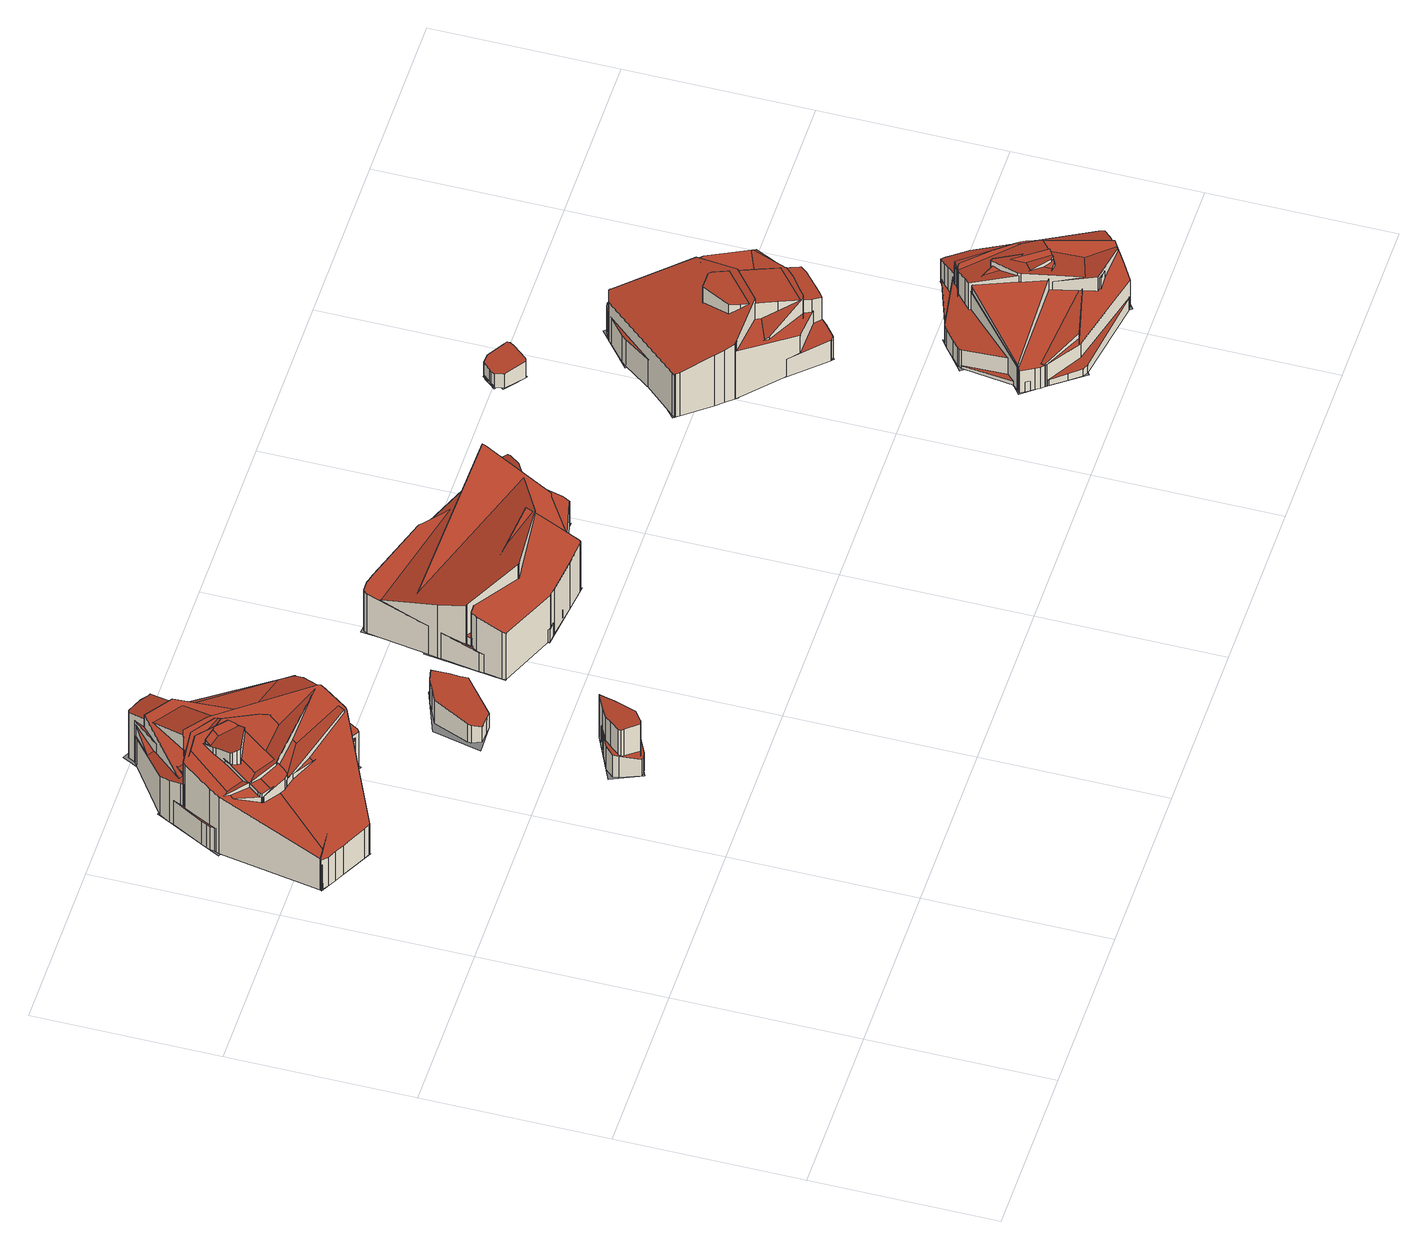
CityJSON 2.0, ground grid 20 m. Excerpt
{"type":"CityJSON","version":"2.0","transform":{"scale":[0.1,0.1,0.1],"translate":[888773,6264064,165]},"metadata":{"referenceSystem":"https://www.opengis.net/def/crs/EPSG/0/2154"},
"CityObjects":{
"building1":{"type":"Building","attributes":{"class":"Building"},"children":["building1-1"]},
"building1-1":{"type":"BuildingPart","parents":["building1"],"geometry":[{"type":"MultiSurface","lod":"2.2","boundaries":[[[0,1,2,3,4,5,6,7,8,9,10,11,12,13,14,15,16,17,18]],[[19,20,1,0]],[[20,21,2,1]],[[21,22,3,2]],[[22,23,4,3]],[[23,24,5,4]],[[24,25,6,5]],[[25,26,7,6]],[[26,27,8,7]],[[27,28,9,8]],[[28,29,10,9]],[[29,30,11,10]],[[30,31,12,11]],[[31,32,13,12]],[[32,33,14,13]],[[33,34,15,14]],[[34,35,16,15]],[[35,36,17,16]],[[36,37,18,17]],[[37,19,0,18]],[[38,39,40,41,42,43,44,45,46,47,48,49,50,51,52,53,54]],[[55,56,39,38]],[[56,57,40,39]],[[57,58,41,40]],[[58,59,42,41]],[[59,60,43,42]],[[60,61,44,43]],[[61,62,45,44]],[[62,63,46,45]],[[63,64,47,46]],[[64,65,48,47]],[[65,66,49,48]],[[66,67,50,49]],[[67,68,51,50]],[[68,69,52,51]],[[69,70,53,52]],[[70,71,54,53]],[[71,55,38,54]],[[72,73,74,75,76,77,78,79,80,81,82]],[[83,84,73,72]],[[84,85,74,73]],[[85,86,75,74]],[[86,87,76,75]],[[87,88,77,76]],[[88,89,78,77]],[[89,90,79,78]],[[90,91,80,79]],[[91,92,81,80]],[[92,93,82,81]],[[93,83,72,82]],[[94,95,96,97,98,99,100,101,102,103,104,105,106,107]],[[108,109,95,94]],[[109,110,96,95]],[[110,111,97,96]],[[111,112,98,97]],[[112,113,99,98]],[[113,114,100,99]],[[114,115,101,100]],[[115,116,102,101]],[[116,117,103,102]],[[117,118,104,103]],[[118,119,105,104]],[[119,120,106,105]],[[120,121,107,106]],[[121,108,94,107]],[[122,123,124,125,126,127,128,129,130,131,132,133]],[[37,134,123,122]],[[134,135,124,123]],[[135,136,125,124]],[[136,137,126,125]],[[137,138,127,126]],[[138,139,128,127]],[[139,140,129,128]],[[140,141,130,129]],[[141,142,131,130]],[[142,143,132,131]],[[143,144,133,132]],[[144,37,122,133]],[[145,146,147,148,149,150,151,152,153,154,155,156,157,158]],[[159,160,145,158]],[[160,161,146,145]],[[161,162,147,146]],[[162,163,148,147]],[[163,164,149,148]],[[164,165,150,149]],[[165,166,151,150]],[[166,167,152,151]],[[167,168,153,152]],[[168,169,154,153]],[[169,170,155,154]],[[170,171,156,155]],[[171,172,157,156]],[[172,159,158,157]],[[173,174,175,176,177,178,179,180,181,182,183,184]],[[185,186,174,173]],[[186,187,175,174]],[[187,188,176,175]],[[188,189,177,176]],[[189,190,178,177]],[[190,191,179,178]],[[191,192,180,179]],[[192,193,181,180]],[[193,194,182,181]],[[194,195,183,182]],[[195,196,184,183]],[[196,185,173,184]],[[197,198,199,200,201,202,203,204]],[[205,206,198,197]],[[206,207,199,198]],[[207,208,200,199]],[[208,193,201,200]],[[193,209,202,201]],[[209,144,203,202]],[[144,210,204,203]],[[210,205,197,204]],[[211,212,213,214,215,216,217,218,219,220]],[[185,221,212,211]],[[221,222,213,212]],[[222,223,214,213]],[[223,224,215,214]],[[224,163,216,215]],[[163,225,217,216]],[[225,226,218,217]],[[226,227,219,218]],[[227,228,220,219]],[[228,185,211,220]],[[229,230,231,232,233,234,235,236,237,238,239]],[[240,241,230,229]],[[241,242,231,230]],[[242,243,232,231]],[[243,244,233,232]],[[244,245,234,233]],[[245,246,235,234]],[[246,247,236,235]],[[247,248,237,236]],[[248,249,238,237]],[[249,250,239,238]],[[250,240,229,239]],[[251,252,253,254,255,256,257,258,259,260,261,139,262,263,264,265]]],"semantics":{"surfaces":[{"type":"RoofSurface","rf_azimuth":241.31,"rf_slope":15.28},{"type":"WallSurface","on_footprint_edge":true},{"type":"RoofSurface","rf_azimuth":75.66,"rf_slope":16.83},{"type":"RoofSurface","rf_azimuth":215.19,"rf_slope":17.46},{"type":"RoofSurface","rf_azimuth":63.01,"rf_slope":17.32},{"type":"RoofSurface","rf_azimuth":85.99,"rf_slope":4.44},{"type":"RoofSurface","rf_azimuth":174.6,"rf_slope":3.04},{"type":"RoofSurface","rf_azimuth":269.88,"rf_slope":18.75},{"type":"RoofSurface","rf_azimuth":220.56,"rf_slope":10.71},{"type":"RoofSurface","rf_azimuth":204.13,"rf_slope":13.17},{"type":"RoofSurface","rf_azimuth":278.27,"rf_slope":19.29},{"type":"GroundSurface"}],"values":[0,1,1,1,1,1,1,1,1,1,1,1,1,1,1,1,1,1,1,1,2,1,1,1,1,1,1,1,1,1,1,1,1,1,1,1,1,1,3,1,1,1,1,1,1,1,1,1,1,1,4,1,1,1,1,1,1,1,1,1,1,1,1,1,1,5,1,1,1,1,1,1,1,1,1,1,1,1,6,1,1,1,1,1,1,1,1,1,1,1,1,1,1,7,1,1,1,1,1,1,1,1,1,1,1,1,8,1,1,1,1,1,1,1,1,9,1,1,1,1,1,1,1,1,1,1,10,1,1,1,1,1,1,1,1,1,1,1,11]}}]},
"building2":{"type":"Building","attributes":{"class":"Building"},"children":["building2-1"]},
"building2-1":{"type":"BuildingPart","parents":["building2"],"geometry":[{"type":"MultiSurface","lod":"2.2","boundaries":[[[266,267,268,269,270,271,272,273,274,275,276,277,278]],[[279,280,267,266]],[[280,281,268,267]],[[281,282,269,268]],[[282,283,270,269]],[[283,284,271,270]],[[284,285,272,271]],[[285,286,273,272]],[[286,287,274,273]],[[287,288,275,274]],[[288,289,276,275]],[[289,290,277,276]],[[290,291,278,277]],[[291,279,266,278]],[[292,293,294,295,296,297,298,299,300,301,302,303,304,305]],[[306,307,293,292]],[[307,308,294,293]],[[308,309,295,294]],[[309,310,296,295]],[[310,311,297,296]],[[311,312,298,297]],[[312,313,299,298]],[[313,314,300,299]],[[314,315,301,300]],[[315,316,302,301]],[[316,317,303,302]],[[317,318,304,303]],[[318,319,305,304]],[[319,306,292,305]],[[315,320,321,322]]],"semantics":{"surfaces":[{"type":"RoofSurface","rf_azimuth":296.25,"rf_slope":15.04},{"type":"WallSurface","on_footprint_edge":true},{"type":"RoofSurface","rf_azimuth":336.49,"rf_slope":10.58},{"type":"GroundSurface"}],"values":[0,1,1,1,1,1,1,1,1,1,1,1,1,1,2,1,1,1,1,1,1,1,1,1,1,1,1,1,1,3]}}]},
"building3":{"type":"Building","attributes":{"class":"Building"},"children":["building3-1"]},
"building3-1":{"type":"BuildingPart","parents":["building3"],"geometry":[{"type":"MultiSurface","lod":"2.2","boundaries":[[[323,324,325,326,327,328,329,330,331,332,333,334,335]],[[336,337,324,323]],[[337,338,325,324]],[[338,339,326,325]],[[339,340,327,326]],[[340,341,328,327]],[[341,342,329,328]],[[342,343,330,329]],[[343,344,331,330]],[[344,345,332,331]],[[345,346,333,332]],[[346,347,334,333]],[[347,348,335,334]],[[348,336,323,335]],[[349,350,351,340,352,353]]],"semantics":{"surfaces":[{"type":"RoofSurface","rf_azimuth":298.26,"rf_slope":14.45},{"type":"WallSurface","on_footprint_edge":true},{"type":"GroundSurface"}],"values":[0,1,1,1,1,1,1,1,1,1,1,1,1,1,2]}}]},
"building4":{"type":"Building","attributes":{"class":"Building"},"children":["building4-1"]},
"building4-1":{"type":"BuildingPart","parents":["building4"],"geometry":[{"type":"MultiSurface","lod":"2.2","boundaries":[[[354,355,356,357,358,359,360,361,362,363,364,365,366,367,368,369]],[[370,371,355,354]],[[371,372,356,355]],[[372,373,357,356]],[[373,374,358,357]],[[374,375,359,358]],[[375,376,360,359]],[[376,377,361,360]],[[377,378,362,361]],[[378,379,363,362]],[[379,380,364,363]],[[380,381,365,364]],[[381,382,366,365]],[[382,383,367,366]],[[383,384,368,367]],[[384,385,369,368]],[[385,370,354,369]],[[386,387,388,389,390,391,392,393,394,395,396,397,398,399,400]],[[401,402,387,386]],[[402,403,388,387]],[[403,404,389,388]],[[404,405,390,389]],[[405,406,391,390]],[[406,407,392,391]],[[407,408,393,392]],[[408,409,394,393]],[[409,410,395,394]],[[410,411,396,395]],[[411,412,397,396]],[[412,413,398,397]],[[413,414,399,398]],[[414,415,400,399]],[[415,401,386,400]],[[416,417,418,419,420,421,422,423,424,425,426,427,428,429,430,431,432,433,434]],[[435,436,417,416]],[[436,437,418,417]],[[437,438,419,418]],[[438,439,420,419]],[[439,440,421,420]],[[440,441,422,421]],[[441,442,423,422]],[[442,443,424,423]],[[443,444,425,424]],[[444,445,426,425]],[[445,446,427,426]],[[446,447,428,427]],[[447,448,429,428]],[[448,449,430,429]],[[449,450,431,430]],[[450,451,432,431]],[[451,452,433,432]],[[452,453,434,433]],[[453,435,416,434]],[[454,455,456,457,458,459,460,461,462,463,464,465,466,467,468]],[[469,470,455,454]],[[470,471,456,455]],[[471,472,457,456]],[[472,473,458,457]],[[473,474,459,458]],[[474,475,460,459]],[[475,476,461,460]],[[476,477,462,461]],[[477,478,463,462]],[[478,479,464,463]],[[479,480,465,464]],[[480,481,466,465]],[[481,482,467,466]],[[482,483,468,467]],[[483,469,454,468]],[[484,485,486,487,488,489,490,491,492,493,494,495,496,497,498,499,500]],[[501,502,485,484]],[[502,503,486,485]],[[503,504,487,486]],[[504,505,488,487]],[[505,506,489,488]],[[506,507,490,489]],[[507,508,491,490]],[[508,509,492,491]],[[509,510,493,492]],[[510,511,494,493]],[[511,512,495,494]],[[512,513,496,495]],[[513,514,497,496]],[[514,515,498,497]],[[515,516,499,498]],[[516,517,500,499]],[[517,501,484,500]],[[518,519,520,521,522,523,524,525,526,527,528,529,530,531,532,533,534,535,536,537,538,539,540,541,377,542,543,544]]],"semantics":{"surfaces":[{"type":"RoofSurface","rf_azimuth":77.81,"rf_slope":19.88},{"type":"WallSurface","on_footprint_edge":true},{"type":"RoofSurface","rf_azimuth":253.07,"rf_slope":16.93},{"type":"RoofSurface","rf_azimuth":256.1,"rf_slope":13.13},{"type":"RoofSurface","rf_azimuth":244.24,"rf_slope":18.8},{"type":"RoofSurface","rf_azimuth":195.15,"rf_slope":1.01},{"type":"GroundSurface"}],"values":[0,1,1,1,1,1,1,1,1,1,1,1,1,1,1,1,1,2,1,1,1,1,1,1,1,1,1,1,1,1,1,1,1,3,1,1,1,1,1,1,1,1,1,1,1,1,1,1,1,1,1,1,1,4,1,1,1,1,1,1,1,1,1,1,1,1,1,1,1,5,1,1,1,1,1,1,1,1,1,1,1,1,1,1,1,1,1,6]}}]},
"building5":{"type":"Building","attributes":{"class":"Building"},"children":["building5-1"]},
"building5-1":{"type":"BuildingPart","parents":["building5"],"geometry":[{"type":"MultiSurface","lod":"2.2","boundaries":[[[545,546,547,548,549,550,551,552,553,554,555,556,557]],[[558,559,546,545]],[[559,560,547,546]],[[560,561,548,547]],[[561,562,549,548]],[[562,563,550,549]],[[563,564,551,550]],[[564,565,552,551]],[[565,566,553,552]],[[566,567,554,553]],[[567,568,555,554]],[[568,569,556,555]],[[569,570,557,556]],[[570,558,545,557]],[[571,572,573,574,575,576,577,578,579,580,581,582,583]],[[558,584,572,571]],[[584,585,573,572]],[[585,574,573]],[[586,576,575]],[[586,564,577,576]],[[564,587,578,577]],[[587,588,579,578]],[[588,589,580,579]],[[589,590,581,580]],[[590,591,582,581]],[[591,592,583,582]],[[592,558,571,583]],[[593,594,595,596,597,598,599,600,601,602]]],"semantics":{"surfaces":[{"type":"RoofSurface","rf_azimuth":135.14,"rf_slope":8.64},{"type":"WallSurface","on_footprint_edge":true},{"type":"RoofSurface","rf_azimuth":269.28,"rf_slope":2.8},{"type":"GroundSurface"}],"values":[0,1,1,1,1,1,1,1,1,1,1,1,1,1,2,1,1,1,1,1,1,1,1,1,1,1,1,3]}}]},
"building6":{"type":"Building","attributes":{"class":"Building"},"children":["building6-1"]},
"building6-1":{"type":"BuildingPart","parents":["building6"],"geometry":[{"type":"MultiSurface","lod":"2.2","boundaries":[[[603,604,605,606,607,608,609,610,611,612,613,614,615,616,617,618,619]],[[620,621,604,603]],[[621,622,605,604]],[[622,623,606,605]],[[623,624,607,606]],[[624,625,608,607]],[[625,626,609,608]],[[626,627,610,609]],[[627,628,611,610]],[[628,629,612,611]],[[629,630,613,612]],[[630,631,614,613]],[[631,632,615,614]],[[632,633,616,615]],[[633,634,617,616]],[[634,635,618,617]],[[635,636,619,618]],[[636,620,603,619]],[[637,638,639,640,641,642,643,644,645,646,647,648,649,650,651,652,653,654,655,656,657]],[[658,659,638,637]],[[659,660,639,638]],[[660,661,640,639]],[[661,662,641,640]],[[662,663,642,641]],[[663,664,643,642]],[[664,665,644,643]],[[665,666,645,644]],[[666,667,646,645]],[[667,668,647,646]],[[668,669,648,647]],[[669,670,649,648]],[[670,671,650,649]],[[671,672,651,650]],[[672,631,652,651]],[[631,673,653,652]],[[673,674,654,653]],[[674,675,655,654]],[[675,676,656,655]],[[676,677,657,656]],[[677,658,637,657]],[[678,679,680,681,682,683,684,685,686,687,688,689,690]],[[691,692,679,678]],[[692,693,680,679]],[[693,694,681,680]],[[694,695,682,681]],[[695,696,683,682]],[[696,697,684,683]],[[697,698,685,684]],[[698,699,686,685]],[[699,700,687,686]],[[700,701,688,687]],[[701,702,689,688]],[[702,703,690,689]],[[703,691,678,690]],[[704,705,706,707,708,709,710,711,712,713,714]],[[625,715,705,704]],[[715,716,706,705]],[[716,717,707,706]],[[717,718,708,707]],[[718,719,709,708]],[[719,720,710,709]],[[720,721,711,710]],[[721,722,712,711]],[[722,723,713,712]],[[723,724,714,713]],[[724,625,704,714]],[[725,726,727,728,729,730,731,732,733,734,735,736,737,738,739,740,741]],[[742,743,726,725]],[[743,744,727,726]],[[744,745,728,727]],[[745,746,729,728]],[[746,747,730,729]],[[747,748,731,730]],[[748,749,732,731]],[[749,750,733,732]],[[750,751,734,733]],[[751,752,735,734]],[[752,753,736,735]],[[753,754,737,736]],[[754,755,738,737]],[[755,756,739,738]],[[756,757,740,739]],[[757,758,741,740]],[[758,742,725,741]],[[759,760,761,762,763,764,765,766,767,768,769,770,771]]],"semantics":{"surfaces":[{"type":"RoofSurface","rf_azimuth":129.23,"rf_slope":15.86},{"type":"WallSurface","on_footprint_edge":true},{"type":"RoofSurface","rf_azimuth":128.9,"rf_slope":10.42},{"type":"RoofSurface","rf_azimuth":311.7,"rf_slope":18.45},{"type":"RoofSurface","rf_azimuth":282.71,"rf_slope":16.32},{"type":"RoofSurface","rf_azimuth":160.66,"rf_slope":6.01},{"type":"GroundSurface"}],"values":[0,1,1,1,1,1,1,1,1,1,1,1,1,1,1,1,1,1,2,1,1,1,1,1,1,1,1,1,1,1,1,1,1,1,1,1,1,1,1,1,3,1,1,1,1,1,1,1,1,1,1,1,1,1,4,1,1,1,1,1,1,1,1,1,1,1,5,1,1,1,1,1,1,1,1,1,1,1,1,1,1,1,1,1,6]}}]},
"building7":{"type":"Building","attributes":{"class":"Building"},"children":["building7-1"]},
"building7-1":{"type":"BuildingPart","parents":["building7"],"geometry":[{"type":"MultiSurface","lod":"2.2","boundaries":[[[772,773,774,775,776,777,778,779,780,781,782,783,784,785,786,787]],[[788,789,773,772]],[[789,790,774,773]],[[790,791,775,774]],[[791,792,776,775]],[[792,793,777,776]],[[793,794,778,777]],[[794,795,779,778]],[[795,796,780,779]],[[796,797,781,780]],[[797,798,782,781]],[[798,799,783,782]],[[799,800,784,783]],[[800,801,785,784]],[[801,802,786,785]],[[802,803,787,786]],[[803,788,772,787]],[[804,805,806,807,808,809,810,811,812,813,814,815,816,817,818,819]],[[820,821,805,804]],[[821,822,806,805]],[[822,823,807,806]],[[823,824,808,807]],[[824,825,809,808]],[[825,826,810,809]],[[826,827,811,810]],[[827,828,812,811]],[[828,829,813,812]],[[829,830,814,813]],[[830,831,815,814]],[[831,832,816,815]],[[832,833,817,816]],[[833,834,818,817]],[[834,835,819,818]],[[835,820,804,819]],[[836,837,838,839,840,841,842,843,844,845,846,847]],[[848,849,837,836]],[[849,850,838,837]],[[850,851,839,838]],[[851,852,840,839]],[[852,853,841,840]],[[853,854,842,841]],[[854,855,843,842]],[[855,856,844,843]],[[856,857,845,844]],[[857,858,846,845]],[[858,859,847,846]],[[859,848,836,847]],[[860,861,862,863,864,865,866,867,868,869,870]],[[871,872,861,860]],[[872,873,862,861]],[[873,874,863,862]],[[874,875,864,863]],[[875,876,865,864]],[[876,877,866,865]],[[877,878,867,866]],[[878,879,868,867]],[[879,880,869,868]],[[880,881,870,869]],[[881,871,860,870]],[[882,883,884,885,886,887,888,889,890,891,892,893,894,895,896,897,898,899,900,901,902]],[[903,904,883,882]],[[904,905,884,883]],[[905,906,885,884]],[[906,907,886,885]],[[907,908,887,886]],[[908,909,888,887]],[[909,910,889,888]],[[910,911,890,889]],[[911,912,891,890]],[[912,913,892,891]],[[913,914,893,892]],[[914,915,894,893]],[[915,916,895,894]],[[916,917,896,895]],[[917,918,897,896]],[[918,919,898,897]],[[919,920,899,898]],[[920,921,900,899]],[[921,922,901,900]],[[922,923,902,901]],[[923,903,882,902]],[[924,925,926,927,928,929,930,931,932]],[[933,934,925,924]],[[934,935,926,925]],[[935,936,927,926]],[[936,937,928,927]],[[937,938,929,928]],[[938,939,930,929]],[[939,940,931,930]],[[940,941,932,931]],[[941,933,924,932]],[[942,943,944,945,946,947,948,949,950,951,952,953]],[[954,955,943,942]],[[955,956,944,943]],[[956,957,945,944]],[[957,958,946,945]],[[958,959,947,946]],[[959,960,948,947]],[[960,831,949,948]],[[831,961,950,949]],[[961,962,951,950]],[[962,963,952,951]],[[963,964,953,952]],[[964,954,942,953]],[[965,966,967,968,969,970,971,972]],[[973,789,966,965]],[[789,974,967,966]],[[974,975,968,967]],[[975,976,969,968]],[[976,977,970,969]],[[977,978,971,970]],[[978,979,972,971]],[[979,973,965,972]],[[980,981,982,983,984,985,986]],[[987,988,981,980]],[[988,989,982,981]],[[989,990,983,982]],[[990,991,984,983]],[[991,992,985,984]],[[992,993,986,985]],[[993,987,980,986]],[[994,995,996,997,998]],[[999,1000,995,994]],[[1000,1001,996,995]],[[1001,1002,997,996]],[[1002,1003,998,997]],[[1003,999,994,998]],[[1004,1005,1006,1007,1008,1009,1010,1011,1012,1013,1014,1015,1016]]],"semantics":{"surfaces":[{"type":"RoofSurface","rf_azimuth":233.76,"rf_slope":13.72},{"type":"WallSurface","on_footprint_edge":true},{"type":"RoofSurface","rf_azimuth":34.06,"rf_slope":15.61},{"type":"RoofSurface","rf_azimuth":39.84,"rf_slope":11.73},{"type":"RoofSurface","rf_azimuth":147.04,"rf_slope":7.77},{"type":"RoofSurface","rf_azimuth":137.04,"rf_slope":3.9},{"type":"RoofSurface","rf_azimuth":215.94,"rf_slope":16.29},{"type":"RoofSurface","rf_azimuth":44.35,"rf_slope":9.49},{"type":"RoofSurface","rf_azimuth":227,"rf_slope":18.15},{"type":"RoofSurface","rf_azimuth":340.53,"rf_slope":18.6},{"type":"RoofSurface","rf_azimuth":352.81,"rf_slope":5.51},{"type":"GroundSurface"}],"values":[0,1,1,1,1,1,1,1,1,1,1,1,1,1,1,1,1,2,1,1,1,1,1,1,1,1,1,1,1,1,1,1,1,1,3,1,1,1,1,1,1,1,1,1,1,1,1,4,1,1,1,1,1,1,1,1,1,1,1,5,1,1,1,1,1,1,1,1,1,1,1,1,1,1,1,1,1,1,1,1,1,6,1,1,1,1,1,1,1,1,1,7,1,1,1,1,1,1,1,1,1,1,1,1,8,1,1,1,1,1,1,1,1,9,1,1,1,1,1,1,1,10,1,1,1,1,1,11]}}]}
},
"vertices":[
[8,560,85],[15,555,84],[24,550,84],[34,545,84],[61,531,85],[68,528,85],[69,528,85],[186,586,114],[188,588,115],[200,612,122],[202,617,124],[201,620,124],[119,709,135],[94,727,136],[51,713,127],[49,712,126],[41,697,122],[35,684,118],[30,674,115],[8,560,43],[15,555,43],[24,550,43],[34,545,43],[61,531,43],[68,528,43],[69,528,43],[186,586,43],[188,588,43],[200,612,43],[202,617,43],[201,620,43],[119,709,43],[94,727,43],[51,713,43],[49,712,43],[41,697,43],[35,684,43],[30,674,43],[31,667,123],[52,645,128],[82,628,130],[202,621,123],[208,630,120],[212,638,118],[214,642,116],[215,647,115],[214,651,114],[160,781,80],[135,793,78],[119,782,82],[62,742,98],[55,730,102],[50,717,107],[41,696,113],[32,670,122],[31,667,43],[52,645,43],[82,628,43],[202,621,43],[208,630,43],[212,638,43],[214,642,43],[215,647,43],[214,651,43],[160,781,43],[135,793,43],[119,782,43],[62,742,43],[55,730,43],[50,717,43],[41,696,43],[32,670,43],[28,670,120],[45,630,118],[71,616,122],[76,615,123],[78,616,123],[81,620,125],[106,666,140],[111,679,143],[111,686,145],[84,712,142],[48,711,133],[28,670,43],[45,630,43],[71,616,43],[76,615,43],[78,616,43],[81,620,43],[106,666,43],[111,679,43],[111,686,43],[84,712,43],[48,711,43],[64,670,150],[64,668,151],[67,664,152],[70,661,152],[106,667,145],[159,779,106],[159,780,106],[157,781,106],[149,787,106],[140,791,106],[132,794,106],[128,793,107],[72,690,144],[71,687,145],[64,670,43],[64,668,43],[67,664,43],[70,661,43],[106,667,43],[159,779,43],[159,780,43],[157,781,43],[149,787,43],[140,791,43],[132,794,43],[128,793,43],[72,690,43],[71,687,43],[30,674,111],[46,633,115],[75,615,116],[182,587,117],[212,637,113],[218,648,112],[218,649,112],[125,787,102],[40,693,110],[38,690,110],[37,688,110],[31,677,111],[46,633,43],[75,615,43],[182,587,43],[212,637,43],[218,648,43],[218,649,43],[125,787,43],[40,693,43],[38,690,43],[37,688,43],[31,677,43],[177,578,85],[183,584,85],[186,588,85],[215,649,86],[151,778,82],[148,781,82],[115,774,80],[63,742,78],[55,729,77],[35,691,76],[32,685,76],[30,681,76],[29,676,76],[10,562,76],[10,562,43],[177,578,43],[183,584,43],[186,588,43],[215,649,43],[151,778,43],[148,781,43],[115,774,43],[63,742,43],[55,729,43],[35,691,43],[32,685,43],[30,681,43],[29,676,43],[8,561,87],[172,573,91],[181,577,92],[183,578,93],[185,581,94],[187,587,96],[119,702,135],[89,718,140],[50,714,139],[46,711,138],[32,682,128],[27,671,124],[8,561,43],[172,573,43],[181,577,43],[183,578,43],[185,581,43],[187,587,43],[119,702,43],[89,718,43],[50,714,43],[46,711,43],[32,682,43],[27,671,43],[8,559,78],[170,594,105],[145,753,121],[117,774,120],[50,714,103],[47,709,102],[31,677,96],[30,675,95],[8,559,43],[170,594,43],[145,753,43],[117,774,43],[47,709,43],[30,675,43],[8,561,52],[9,559,52],[52,541,60],[67,540,63],[183,583,92],[215,649,105],[125,786,99],[62,741,81],[59,734,80],[56,726,78],[9,559,43],[52,541,43],[67,540,43],[183,583,43],[125,786,43],[62,741,43],[59,734,43],[56,726,43],[44,633,123],[44,631,123],[177,571,95],[178,571,95],[180,573,96],[185,588,101],[142,663,129],[115,694,141],[79,700,145],[70,683,139],[45,636,124],[44,633,43],[44,631,43],[177,571,43],[178,571,43],[180,573,43],[185,588,43],[142,663,43],[115,694,43],[79,700,43],[70,683,43],[45,636,43],[108,681,43],[161,781,43],[126,798,43],[91,729,43],[62,744,43],[24,670,43],[55,655,43],[7,559,43],[69,527,43],[106,604,43],[179,569,43],[176,669,43],[184,684,43],[153,700,43],[137,667,43],
[274,338,33],[275,332,32],[283,311,26],[287,310,25],[292,311,25],[321,325,25],[335,332,25],[331,344,28],[324,359,33],[320,363,34],[316,362,34],[306,358,34],[282,347,35],[274,338,2],[275,332,2],[283,311,2],[287,310,2],[292,311,2],[321,325,2],[335,332,2],[331,344,2],[324,359,2],[320,363,2],[316,362,2],[306,358,2],[282,347,2],[277,330,68],[279,328,68],[294,315,64],[298,316,64],[299,317,63],[311,325,62],[313,331,62],[319,350,62],[321,361,63],[322,366,63],[305,358,65],[290,350,67],[285,344,68],[277,333,68],[277,330,2],[279,328,2],[294,315,2],[298,316,2],[299,317,2],[311,325,2],[313,331,2],[319,350,2],[321,361,2],[322,366,2],[305,358,2],[290,350,2],[285,344,2],[277,333,2],[269,341,2],[284,308,2],[336,332,2],
[249,480,61],[249,476,60],[253,466,57],[266,465,56],[274,465,55],[313,498,57],[311,506,59],[309,517,62],[306,527,65],[304,534,67],[291,531,67],[280,526,68],[264,518,68],[249,480,35],[249,476,35],[253,466,35],[266,465,35],[274,465,35],[313,498,35],[311,506,35],[309,517,35],[306,527,35],[304,534,35],[291,531,35],[280,526,35],[264,518,35],[304,536,35],[253,517,35],[241,464,35],[279,489,35],[314,498,35],
[351,511,118],[352,511,118],[411,476,126],[414,475,126],[494,482,118],[570,521,98],[583,534,92],[585,537,91],[582,540,90],[571,550,88],[475,593,80],[473,593,80],[444,599,80],[367,611,82],[366,608,83],[354,542,107],[351,511,32],[352,511,32],[411,476,32],[414,475,32],[494,482,32],[570,521,32],[583,534,32],[585,537,32],[582,540,32],[571,550,32],[475,593,32],[473,593,32],[444,599,32],[367,611,32],[366,608,32],[354,542,32],[344,472,99],[344,468,98],[408,441,96],[409,441,96],[417,440,96],[454,435,98],[479,432,100],[483,432,100],[484,434,101],[493,477,114],[495,492,119],[493,492,119],[360,506,111],[351,506,110],[348,500,108],[344,472,32],[344,468,32],[408,441,32],[409,441,32],[417,440,32],[454,435,32],[479,432,32],[483,432,32],[484,434,32],[493,477,32],[495,492,32],[493,492,32],[360,506,32],[351,506,32],[348,500,32],[346,482,56],[406,441,50],[440,438,51],[562,467,65],[564,467,65],[567,475,67],[568,490,70],[569,513,76],[570,522,78],[569,525,78],[474,592,88],[470,595,89],[391,619,90],[383,621,90],[380,622,90],[370,622,89],[369,622,89],[366,618,88],[347,497,59],[346,482,32],[406,441,32],[440,438,32],[562,467,32],[564,467,32],[567,475,32],[568,490,32],[569,513,32],[570,522,32],[569,525,32],[474,592,32],[470,595,32],[391,619,32],[383,621,32],[380,622,32],[370,622,32],[369,622,32],[366,618,32],[347,497,32],[346,472,63],[346,468,62],[406,445,63],[484,436,72],[540,479,93],[543,480,94],[544,482,95],[564,554,120],[564,557,121],[373,568,96],[370,567,95],[367,566,95],[358,550,88],[356,545,86],[352,517,77],[346,472,32],[346,468,32],[406,445,32],[484,436,32],[540,479,32],[543,480,32],[544,482,32],[564,554,32],[564,557,32],[373,568,32],[370,567,32],[367,566,32],[358,550,32],[356,545,32],[352,517,32],[347,482,63],[347,480,63],[408,457,64],[478,434,65],[483,433,66],[539,474,67],[583,536,68],[583,537,68],[581,541,68],[572,549,68],[565,556,67],[467,590,66],[438,598,66],[381,611,65],[371,609,64],[365,602,64],[356,552,64],[347,482,32],[347,480,32],[408,457,32],[478,434,32],[483,433,32],[539,474,32],[583,536,32],[583,537,32],[581,541,32],[572,549,32],[565,556,32],[467,590,32],[438,598,32],[381,611,32],[371,609,32],[365,602,32],[356,552,32],[474,555,32],[475,568,32],[475,598,32],[432,600,32],[431,573,32],[438,572,32],[436,546,32],[384,553,32],[391,621,32],[366,624,32],[361,575,32],[367,575,32],[365,555,32],[355,556,32],[343,468,32],[407,460,32],[404,441,32],[485,431,32],[490,477,32],[539,472,32],[539,468,32],[566,466,32],[571,525,32],[574,525,32],[559,562,32],[545,551,32],[544,547,32],
[676,577,102],[678,567,103],[697,551,107],[700,552,107],[701,553,107],[714,568,107],[717,573,107],[717,576,107],[715,578,106],[698,591,103],[688,592,102],[681,584,102],[678,581,102],[676,577,83],[678,567,83],[697,551,83],[700,552,83],[701,553,83],[714,568,83],[717,573,83],[717,576,83],[715,578,83],[698,591,83],[688,592,83],[681,584,83],[678,581,83],[676,577,85],[679,568,84],[686,561,84],[696,553,83],[700,553,83],[717,572,84],[717,573,84],[716,576,85],[707,585,85],[697,591,85],[687,591,85],[684,589,85],[677,580,85],[679,568,83],[686,561,83],[717,572,83],[716,576,83],[707,585,83],[697,591,83],[687,591,83],[684,589,83],[677,580,83],[719,575,83],[709,584,83],[698,593,83],[693,587,83],[687,592,83],[674,577,83],[680,573,83],[676,568,83],[687,559,83],[699,550,83],
[704,400,124],[705,400,125],[707,396,126],[730,367,136],[737,359,139],[745,350,143],[746,350,143],[748,349,144],[799,345,154],[834,374,153],[845,419,146],[802,494,121],[802,495,121],[800,496,121],[790,493,119],[785,491,119],[707,404,124],[704,400,64],[705,400,64],[707,396,64],[730,367,64],[737,359,64],[745,350,64],[746,350,64],[748,349,64],[799,345,64],[834,374,64],[845,419,64],[802,494,64],[802,495,64],[800,496,64],[790,493,64],[785,491,64],[707,404,64],[707,397,106],[779,325,125],[831,305,134],[835,306,134],[842,312,134],[857,323,134],[867,333,134],[867,334,134],[884,371,130],[884,372,130],[884,373,130],[855,435,118],[853,439,117],[815,481,107],[812,485,106],[802,494,103],[800,497,103],[796,497,102],[788,493,102],[762,471,102],[758,466,102],[707,397,64],[779,325,64],[831,305,64],[835,306,64],[842,312,64],[857,323,64],[867,333,64],[867,334,64],[884,371,64],[884,372,64],[884,373,64],[855,435,64],[853,439,64],[815,481,64],[812,485,64],[800,497,64],[796,497,64],[788,493,64],[762,471,64],[758,466,64],[780,367,159],[787,357,155],[813,326,142],[837,298,129],[845,290,126],[851,294,125],[875,315,125],[879,321,126],[879,322,126],[851,356,141],[819,395,158],[815,398,159],[792,397,164],[780,367,64],[787,357,64],[813,326,64],[837,298,64],[845,290,64],[851,294,64],[875,315,64],[879,321,64],[879,322,64],[851,356,64],[819,395,64],[815,398,64],[792,397,64],[745,350,132],[800,299,114],[854,296,110],[859,301,111],[876,327,117],[887,370,129],[879,380,132],[851,413,143],[846,416,145],[827,408,143],[816,401,142],[800,299,64],[854,296,64],[859,301,64],[876,327,64],[887,370,64],[879,380,64],[851,413,64],[846,416,64],[827,408,64],[816,401,64],[707,398,78],[821,274,93],[822,273,93],[826,273,94],[839,284,95],[844,289,95],[847,292,95],[879,379,96],[853,437,91],[844,449,89],[832,460,88],[824,469,87],[819,471,86],[766,456,82],[759,450,81],[746,439,80],[739,433,80],[707,398,64],[821,274,64],[822,273,64],[826,273,64],[839,284,64],[844,289,64],[847,292,64],[879,379,64],[853,437,64],[844,449,64],[832,460,64],[824,469,64],[819,471,64],[766,456,64],[759,450,64],[746,439,64],[739,433,64],[824,271,64],[847,290,64],[882,320,64],[859,346,64],[889,370,64],[843,424,64],[856,435,64],[797,501,64],[755,466,64],[764,455,64],[703,402,64],[747,347,64],[755,354,64],
[815,78,114],[824,65,112],[827,60,112],[832,55,112],[869,31,112],[958,6,120],[974,17,124],[996,33,131],[965,106,141],[961,114,142],[958,119,142],[953,124,143],[937,142,144],[910,168,145],[906,168,145],[902,167,144],[815,78,82],[824,65,82],[827,60,82],[832,55,82],[869,31,82],[958,6,82],[974,17,82],[996,33,82],[965,106,82],[961,114,82],[958,119,82],[953,124,82],[937,142,82],[910,168,82],[906,168,82],[902,167,82],[888,151,134],[906,104,137],[934,32,142],[986,27,131],[1006,41,124],[1016,49,120],[1015,52,120],[1014,55,120],[958,171,114],[953,177,115],[946,186,115],[942,191,115],[938,195,115],[929,188,119],[925,184,120],[910,171,126],[888,151,82],[906,104,82],[934,32,82],[986,27,82],[1006,41,82],[1016,49,82],[1015,52,82],[1014,55,82],[958,171,82],[953,177,82],[946,186,82],[942,191,82],[938,195,82],[929,188,82],[925,184,82],[910,171,82],[883,150,150],[905,103,152],[936,81,150],[941,80,150],[965,98,143],[965,101,143],[949,130,142],[940,143,141],[920,168,141],[915,174,141],[899,165,145],[889,156,148],[883,150,82],[905,103,82],[936,81,82],[941,80,82],[965,98,82],[965,101,82],[949,130,82],[940,143,82],[920,168,82],[915,174,82],[899,165,82],[889,156,82],[831,56,113],[875,34,120],[934,48,125],[961,107,124],[921,177,114],[860,168,108],[854,164,108],[843,155,107],[835,148,107],[833,146,107],[832,143,107],[831,56,82],[875,34,82],[934,48,82],[961,107,82],[921,177,82],[860,168,82],[854,164,82],[843,155,82],[835,148,82],[833,146,82],[832,143,82],[823,82,88],[830,61,89],[833,53,90],[845,37,91],[855,24,92],[860,21,93],[954,6,98],[962,8,98],[966,11,99],[978,20,99],[989,28,99],[1009,44,99],[1014,49,99],[1015,50,99],[1015,54,99],[959,169,91],[943,189,89],[938,194,89],[861,167,86],[840,151,86],[831,142,86],[823,82,82],[830,61,82],[833,53,82],[845,37,82],[855,24,82],[860,21,82],[954,6,82],[962,8,82],[966,11,82],[978,20,82],[989,28,82],[1009,44,82],[1014,49,82],[1015,50,82],[1015,54,82],[959,169,82],[943,189,82],[938,194,82],[861,167,82],[840,151,82],[831,142,82],[818,80,119],[936,77,147],[937,78,147],[949,86,151],[916,131,151],[915,132,151],[883,147,146],[882,146,146],[818,81,120],[818,80,82],[936,77,82],[937,78,82],[949,86,82],[916,131,82],[915,132,82],[883,147,82],[882,146,82],[818,81,82],[863,116,119],[923,47,120],[927,43,120],[982,23,116],[995,33,113],[990,83,108],[958,170,102],[942,191,101],[937,192,102],[923,181,105],[918,176,106],[885,145,113],[863,116,82],[923,47,82],[927,43,82],[982,23,82],[995,33,82],[990,83,82],[958,170,82],[937,192,82],[923,181,82],[918,176,82],[885,145,82],[818,73,96],[824,65,95],[829,59,95],[868,36,98],[970,14,116],[965,110,137],[954,126,139],[911,173,140],[818,73,82],[829,59,82],[868,36,82],[970,14,82],[965,110,82],[954,126,82],[911,173,82],[904,106,156],[904,103,156],[938,30,137],[993,31,120],[1007,43,116],[916,135,156],[912,136,157],[904,106,82],[904,103,82],[938,30,82],[993,31,82],[1007,43,82],[916,135,82],[912,136,82],[867,44,109],[980,21,98],[984,25,97],[1007,62,96],[936,189,104],[867,44,82],[980,21,82],[984,25,82],[1007,62,82],[936,189,82],[911,61,82],[956,3,82],[1019,51,82],[939,153,82],[960,169,82],[939,196,82],[879,150,82],[863,171,82],[827,143,82],[853,110,82],[813,78,82],[830,57,82],[858,19,82]
]}
